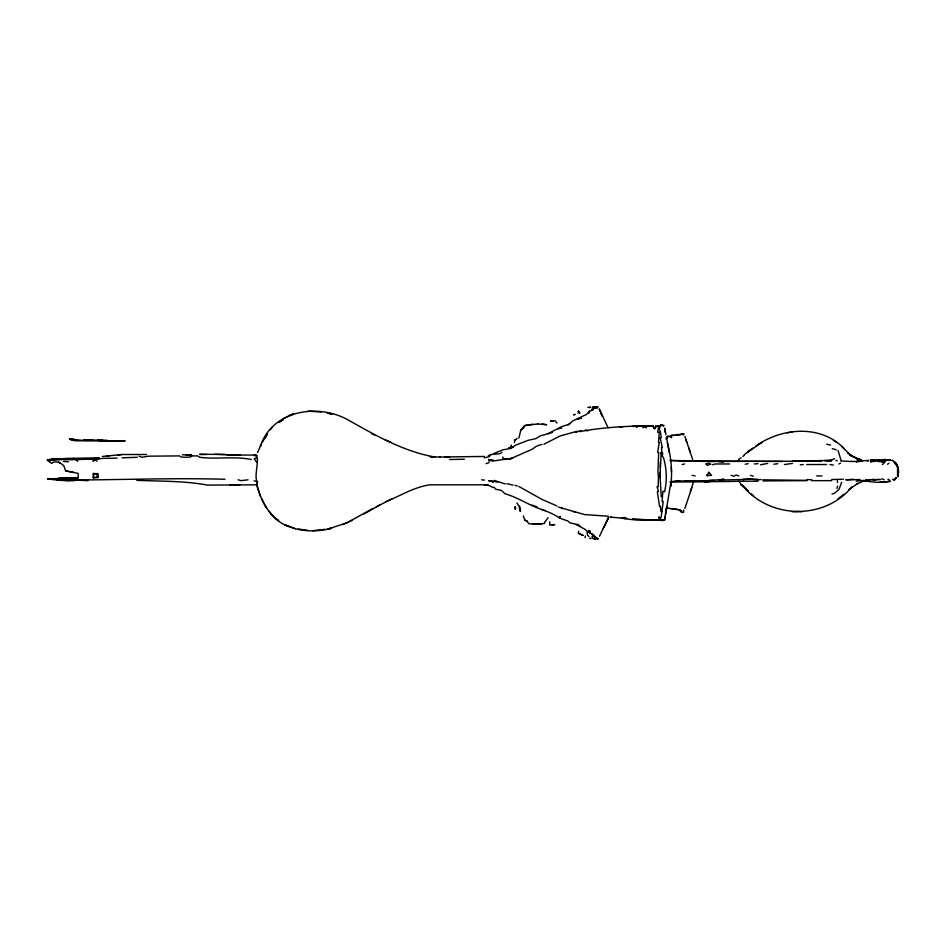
<?xml version="1.0" encoding="UTF-8"?>
<svg xmlns="http://www.w3.org/2000/svg" width="946" height="946" viewBox="0 0 946 946"><rect width="100%" height="100%" fill="white"/><g stroke="black" fill="none" stroke-linecap="round" stroke-linejoin="round"><path stroke-width="1.42" d="M254.167 455.345C261.9 453.82 252.771 477.115 257.513 482.034L256.673 484.541M660.403 467.3L661.242 452.566M661.242 496.768L660.131 477.032L660.403 462.298M93.453 477.86L93.453 473.414L93.453 477.86L97.627 477.304L97.355 473.698L94.754 473.508M514.423 442.551L514.707 440.056L515.546 439.772L514.707 440.056M592.291 538.203L592.563 535.696L592.291 537.931M667.356 442.834C671.069 457.013 672.641 471.9 670.69 486.481L670.974 481.762L664.577 520.134L661.798 520.69L660.403 519.851L659.019 516.788L659.291 519.851L653.178 520.134M578.101 413.355L578.384 411.132L579.768 413.083L578.384 411.132M588.944 413.355L589.228 411.415L592.846 410.02L594.514 407.513M578.384 533.201L583.103 535.424L578.384 533.201L578.656 531.25M97.911 477.304L97.911 473.414M664.577 520.134L665.133 516.516M897.86 467.3L897.86 475.921C899.823 470.28 897.648 463.185 892.303 460.347M665.972 511.786L666.8 506.5L665.416 514.565M559.748 518.183L560.032 516.516L559.748 518.183L567.813 520.962L570.036 522.913L578.101 524.581L579.768 525.692M585.054 537.647L585.338 535.98M598.12 538.759L595.341 537.647L593.402 534.585L589.784 532.917L590.056 531.25L588.672 530.422M665.972 438.944L667.356 436.437L669.863 436.709L671.53 435.326L674.025 435.326M661.242 425.594L655.684 426.149L655.401 427.533L654.017 428.089L653.178 425.866L647.62 426.149M518.881 438.104L520.82 430.04L524.723 425.594L537.789 423.926M897.588 475.921L898.416 472.302M597.009 408.353L597.565 406.957M661.798 511.514L660.958 511.514L660.403 506.228L659.575 506.5L657.352 491.766L658.463 491.494L657.068 486.764L658.18 486.764L658.463 477.032L657.908 472.03L658.735 452.566L657.624 452.566L659.291 442.551L658.463 442.279L659.291 432.263L657.624 432.263L658.735 426.705L659.575 428.372L659.847 426.421L658.463 427.533L660.403 431.707L661.242 437.821L660.131 437.821L662.354 447.553L661.526 447.553L661.798 451.727L660.958 453.122L662.638 452.838L662.354 456.173L663.465 457.568C666.729 468.79 667.202 480.166 664.577 491.766L662.91 491.211L662.082 501.498L663.193 501.498L661.242 516.788L659.847 519.851L658.735 520.406L655.956 519.579M693.501 482.034L690.438 491.494M836.974 488.432L837.529 486.209M544.458 523.469L545.014 521.518M691.833 487.604L684.88 508.451M510.533 447.836L511.372 445.058M257.513 452.566L261.12 444.774L260.292 446.441C272.318 409.795 318.92 402.76 349.263 420.592C376.153 435.763 404.214 451.691 434.912 457.013L430.182 456.729L439.914 457.013M604.79 525.692L608.408 517.628L603.122 528.755M265.022 438.388L267.422 434.214M599.516 536.264L604.518 525.692M262.231 442.551L267.245 433.658M595.341 408.353L595.897 407.241M607.025 520.962L608.692 517.628M841.692 482.318L838.913 489.543L834.195 493.434L831.972 493.989M737.797 461.187L739.098 458.964L741.132 457.84M591.735 410.02L595.625 407.241M642.89 427.817L645.397 425.866L653.45 425.866L653.45 427.817L654.573 428.928L655.684 427.817L655.684 426.149M545.57 521.246L548.077 517.628M270.296 429.756L272.247 427.261M501.912 452.283L499.973 453.678L491.069 454.506L489.129 456.729L484.115 457.84M92.897 459.236L94.848 459.52L93.181 461.459L92.897 459.236L82.609 459.236M589.5 411.132L586.449 414.466L572.827 420.864L568.097 425.038M663.465 425.866L660.686 424.754L664.021 425.594L662.638 425.594M667.356 436.437L667.084 438.104M683.213 435.042L684.041 433.93L683.485 433.658L680.422 434.77L670.69 435.598L671.53 437.821L671.246 435.598M742.894 456.551L744.384 455.061M867.281 460.903L868.109 461.187M742.705 485.653L740.482 484.257L746.051 488.987L743.272 486.481C770.647 519.188 824.711 520.134 851.991 486.764M887.573 464.238L888.968 463.126M892.586 460.347L891.747 460.631M894.254 480.095L896.477 477.86M97.166 459.52L99.023 457.84L66.764 458.396L50.363 459.791L53.697 460.075M896.193 477.588L893.698 479.811L892.586 479.255M893.97 479.811L896.193 477.86M494.131 453.394L503.036 449.788L511.088 448.392L515.263 445.33L528.057 440.328L535.838 438.66L540.284 435.881L552.239 432.547M848.929 489.543L857.821 483.43L856.437 483.985L861.711 482.034M744.384 454.506L761.684 442.551M838.085 498.719L843.927 494.273M548.077 433.658L560.86 426.977L569.764 423.926M750.213 450.06L747.435 452.283L752.72 448.108M580.324 431.707L581.435 430.879M372.901 508.451L346.768 522.913L327.86 529.027L331.75 528.187C319.251 531.735 305.865 531.735 293.378 528.187M514.991 440.056L517.214 438.388M283.362 418.64L293.094 413.91M520.82 430.04L523.327 428.372L524.723 425.594L532.775 424.198M882.299 464.521L883.966 463.41M363.997 514.009L379.854 504.833M856.154 481.207L863.946 480.367M756.055 445.885C782.023 427.545 821.317 424.246 844.482 448.948M758.834 444.218L761.755 442.551M376.52 506.784L392.082 498.719M644.841 426.705L646.224 427.817L645.397 425.866C624.254 426.244 603.016 427.474 582.275 431.151L580.608 430.596L575.878 432.263L576.433 431.435L560.304 435.881L543.903 444.218M595.069 406.957L592.563 407.513L593.402 407.241M561.699 428.089L557.809 428.928M679.311 434.486L682.657 433.93M678.755 509.563L667.084 508.179M838.913 463.966L840.58 463.126M856.437 462.015L858.105 461.187L868.948 460.347M860.884 461.459L862.551 460.631M352.042 520.406L342.594 524.581M830.304 460.631L834.467 458.68M386.252 501.498C400.737 495.633 414.466 486.859 430.182 484.813L488.018 484.813M99.023 457.84C82.751 460.69 65.735 458.893 49.251 459.52L47.3 460.347L51.746 463.41C54.442 460.087 60.922 462.724 63.701 465.633L65.652 470.919M488.29 455.617L491.069 454.506M558.365 507.056L584.498 514.565L608.408 516.232M257.229 457.568L254.167 458.68L256.673 462.298M486.067 463.682L489.129 462.57M623.982 517.628L624.821 517.344M68.987 480.095L73.717 480.651L78.447 479.811L68.987 480.923L56.76 480.095L60.65 480.095C115.424 480.083 170.233 477.742 224.971 479.255M289.488 415.306L293.094 414.194M102.357 456.457L122.093 454.506L137.111 454.506M94.848 459.52L102.357 458.396L117.091 458.124M49.523 478.416L47.584 478.972L78.163 477.588M544.187 523.469L537.505 524.297L528.885 523.741L527.218 521.518L524.439 520.134M50.363 460.075L53.414 459.236M491.908 461.187L512.756 458.124L509.421 459.236L532.22 449.232L536.122 446.441A17.146 11.234 -29.7 0 1 541.963 444.478M254.45 455.617L256.957 455.617M588.672 407.241L587.833 407.513M667.911 436.437L669.307 436.153M712.125 464.793L715.46 463.966L729.638 463.966M760.513 464.793L767.738 463.41M324.986 529.311L312.842 530.694M682.09 464.521L684.597 463.966M552.239 525.136L554.746 524.581L549.744 525.136L549.744 521.802M83.65 439.843L107.087 440.328M106.803 456.173L109.582 455.617M632.046 426.421L644.285 425.866M677.643 434.486L675.704 434.77M621.475 518.183L626.76 518.183M846.977 479.882L860.044 479.527M578.384 418.64L581.435 418.085L577.545 419.196M745.212 464.238L748.274 463.682M784.423 464.521L792.476 463.41M508.593 447.836L513.311 446.997M875.346 460.903L870.616 461.743L875.346 460.903L880.348 461.459L877.841 461.459M73.433 439.216L69.543 438.944L87.056 440.883L124.884 440.883L99.023 440.883M90.532 459.236L51.19 458.964L82.337 459.236M552.523 420.864L550.572 421.147L555.302 420.864L556.969 423.087M248.053 479.811L241.1 480.651L238.049 479.811M488.574 460.903L490.513 460.631M787.202 432.819L792.204 431.991M881.601 461.53L885.633 460.903M865.614 479.811L880.631 479.527M649.287 520.134L652.066 520.134M890.352 481.207C882.204 482.685 873.56 482.921 865.614 480.367L870.332 481.479L861.711 480.923M504.147 459.52L507.754 458.964L503.036 459.236M308.112 411.132L321.321 412.03M550.856 421.147L552.795 420.864M773.852 464.238L777.742 463.682M117.647 455.061L122.093 454.506M256.673 455.061L239.433 455.061M327.576 529.027L329.799 528.755M831.688 479.527L843.371 479.255M541.952 523.741L532.503 524.025M877.841 461.187L885.078 462.015L881.53 461.388M881.601 461.601L885.35 460.903M576.161 524.581L585.054 529.311L587.561 531.534L590.056 531.25M890.352 481.479L880.064 482.034M758.278 479.811L761.069 479.527M845.594 479.811L853.375 479.255M800.269 464.793L803.331 464.521M189.389 454.79L186.043 455.061L190.217 454.79M619.535 426.977L622.87 426.705M882.015 459.791L885.35 459.52L880.348 459.791M751.325 479.255L718.794 480.095L723.808 479.255L709.062 480.651L684.597 480.923M754.388 463.966L758.006 463.682M876.729 459.791L885.35 459.791L870.899 460.075M137.383 457.285L122.093 457.84M93.181 477.588L97.627 477.304M792.476 461.187L831.688 460.347L824.179 460.631M63.701 459.52L73.161 459.52M53.969 479.255L82.893 479.811M689.882 480.923L694.612 480.651L674.865 481.207M136.827 454.506L146.571 454.506M50.079 459.52L49.523 461.459L47.3 459.791L58.427 459.52M58.699 459.52L68.431 459.236M464.38 459.236L449.646 459.52M855.882 461.459L860.884 461.187M806.666 464.521L826.686 464.521M680.15 481.207L671.187 481.479M709.062 481.762L669.863 482.034M758.006 479.255L743.272 479.255M728.81 481.479L704.344 481.762M53.414 459.791L63.701 459.236M743.544 481.207L728.526 481.479M69.543 438.944C76.863 442.515 85.105 439.937 92.897 440.056M594.786 406.957L595.897 406.957M598.12 406.957L595.341 407.241M593.118 407.241L592.291 407.241L592.291 408.909M537.505 423.926L546.682 424.754L542.235 423.926M657.624 426.149L659.575 426.149M576.717 431.435L577.545 431.435M199.677 454.234L224.971 454.506M200.233 454.506L206.618 454.506M182.436 454.79L191.329 454.79M226.366 454.79L240.544 455.061M186.599 455.061L190.773 455.061M190.501 455.617L191.884 455.617L190.501 457.013L185.487 457.285L181.041 457.013L179.657 455.901L148.51 456.173L141.841 457.285L139.062 456.173M191.612 455.901L197.726 455.901L199.677 457.285C216.788 459.531 234.348 455.972 251.388 459.52M484.399 456.457L439.63 457.013M94.848 459.791L97.071 461.187M858.933 459.791L861.156 459.791L851.991 456.173L847.533 452.933M886.461 459.791L890.08 459.791M870.616 460.075L874.234 460.075M887.017 460.075L890.635 460.075M47.584 460.347L49.251 459.52L49.523 461.459L49.251 459.791M669.863 460.347L689.599 460.903L684.88 460.631M670.832 460.631L684.597 460.903M684.597 460.631L704.344 461.459M679.595 460.903L782.472 461.459M826.402 460.903L831.416 460.903M694.329 461.187L714.076 461.459M821.684 461.187L708.791 461.459M881.601 461.187L885.35 461.187M850.88 461.459L860.6 461.459M816.67 475.921L821.956 475.921M58.699 478.144L78.163 477.86L78.163 473.414L65.924 470.919L73.433 472.302M47.584 478.7L53.969 479.811L71.21 480.095M77.891 479.255L66.066 479.114M877.013 479.527L878.952 479.527M136.827 480.367C160.312 481.313 184.435 480.805 207.458 485.097L256.673 484.813C261.64 503.579 273.087 523.717 293.65 527.915M709.062 480.367L714.076 480.367M806.938 480.367L762.736 479.811M806.666 480.651L763.008 480.923M811.668 480.651L831.688 480.651M743.272 481.207L758.006 481.207M505.259 483.985L494.131 480.367M229.701 485.097L239.716 485.097M666.528 508.179L668.195 508.179M515.546 509.007L515.263 506.784L515.263 509.291M792.204 511.786L796.934 511.786M679.595 510.119L681.534 512.342L683.485 512.342L683.769 510.119M622.314 518.183L610.075 517.072M623.982 518.739L637.332 520.134L654.573 520.134M632.602 518.739L650.671 520.134M664.021 520.134L660.958 520.134L660.131 518.739M664.021 520.406L660.958 519.851M718.522 461.459L723.808 461.743L718.794 461.459M851.152 461.459L841.136 460.903M444.632 457.013L449.646 457.285M117.375 440.883L104.58 440.611M758.006 479.811L748.274 478.972M214.967 454.234L237.765 455.061M63.429 461.459L68.431 461.743M796.934 511.514L801.936 511.786M307.84 530.422L298.38 529.027M870.616 461.187L875.346 461.459M807.222 479.527L811.952 479.811M97.627 440.056L104.025 440.611M87.895 479.811L87.895 480.651L75.384 480.095M93.453 473.698L97.355 473.97M863.107 480.923L866.441 481.207M121.821 440.611L124.6 440.883M481.62 479.811L484.399 480.095M488.574 459.52L493.292 460.075M493.859 487.036L495.799 489.271L501.356 490.383L504.975 493.717C516.575 497.099 526.756 503.721 538.061 508.179C545.487 510.722 552.984 513.56 559.476 517.911M871.727 479.527L875.618 480.095L872.839 479.255M545.298 510.674L541.68 509.563M70.099 439.5L72.511 439.866M830.02 464.521L833.355 465.077M484.399 484.813L489.401 485.653L493.02 487.604M861.439 459.791L856.709 458.964L861.156 459.791M692.105 475.365L695.168 475.921M497.75 482.034L488.574 480.651L491.624 480.923L493.02 482.59M680.15 510.674L681.534 510.958L681.534 512.342M531.948 505.117L536.95 506.784M826.686 444.218L830.576 445.058M327.304 413.083L332.306 414.194L327.576 413.083M513.039 485.097L506.926 483.702M514.991 485.369L517.214 485.925M589.5 538.203L590.611 538.487M832.244 448.664L836.418 449.788M731.033 475.365L734.096 476.193L736.035 475.081L738.814 475.921M750.497 475.365L753.276 476.193M884.238 479.811L881.743 478.7M677.927 434.486L678.755 434.77M585.338 430.04L587.833 430.879M670.418 508.451L680.706 510.119L681.534 510.958M384.856 439.772L390.97 442.279M556.969 505.944L542.235 499.547L518.881 486.481M589.784 532.917L587.561 531.534M295.318 528.755L284.474 524.581L288.092 526.248M97.355 477.032L98.183 477.304M835.862 460.347L837.245 460.903M254.167 480.651L257.513 482.034M371.506 433.658L374.569 435.042M889.524 480.095L887.856 479.255M636.492 426.705L635.381 426.149L637.048 427.261M573.382 511.514L575.322 512.342M527.501 521.246L524.723 519.851L523.327 515.96M849.768 454.79L855.882 458.124L850.324 454.884M833.355 440.328L836.418 442.279M751.053 493.989L753.56 495.657M276.137 518.739L278.644 520.406M278.361 520.69L274.375 517.344M58.427 461.743L60.367 463.126M706.567 475.081L707.679 475.921M610.631 516.788L611.743 517.628M748.274 491.211L740.765 483.985M841.975 446.725L851.991 456.457L850.324 454.979M75.668 459.52L77.607 461.187L77.336 459.52M273.359 516.232L270.852 514.009L273.631 516.516M745.767 488.987L748.274 491.494M596.453 537.931L591.451 533.757M588.944 536.536L587.561 535.14L587.005 532.645M75.101 458.68L73.433 458.396M894.254 462.015C900.391 462.641 897.068 490.194 897.588 468.412M894.254 462.57L896.749 465.633M269.184 511.23L271.135 513.737M738.814 481.207L740.115 483.051M516.93 502.894L519.153 506.5L519.993 511.23M561.416 507.34L562.255 508.735M265.294 505.672L266.689 508.179M608.136 427.817L599.232 408.909L602.295 416.134L600.899 413.083M265.294 505.944L261.675 498.719M260.564 496.496L256.673 483.985M838.085 450.615L841.278 461.045M684.88 436.437L692.661 459.52M685.708 439.216L686.82 442.279M688.771 447.836L690.438 452.566M502.752 457.013L503.449 459.236M897.033 464.793L897.86 467.584M665.972 434.77L664.577 428.089L665.416 432.819M666.528 437.549L669.307 452.566M595.625 406.957L595.897 408.353M519.709 506.228L520.548 511.23M515.263 506.784L515.546 509.291M837.34 480.556L837.529 482.59M671.246 467.3L671.53 472.03M660.131 472.302L660.131 477.032M596.737 537.931L597.565 539.043L596.737 538.487M102.357 440.056L102.357 441.167M97.355 473.698L97.355 477.86M75.668 439.772L75.668 440.611M73.989 439.5L73.989 440.611M598.12 538.794A80.836 4.742 90 0 1 597.293 538.723M708.791 472.302L707.123 475.365L711.569 475.365L708.791 472.302M575.05 414.466L573.654 414.75L575.05 414.466M281.139 420.864L278.644 422.531L283.091 419.752L281.139 420.864M710.458 463.966L707.395 465.349L705.728 463.966L708.791 463.126L710.458 463.966M590.339 407.241L589.228 407.513L590.339 407.241M890.635 460.347L887.573 460.075L890.635 460.347M595.069 538.759L593.118 538.487L595.897 539.043L595.069 538.759"/></g></svg>
